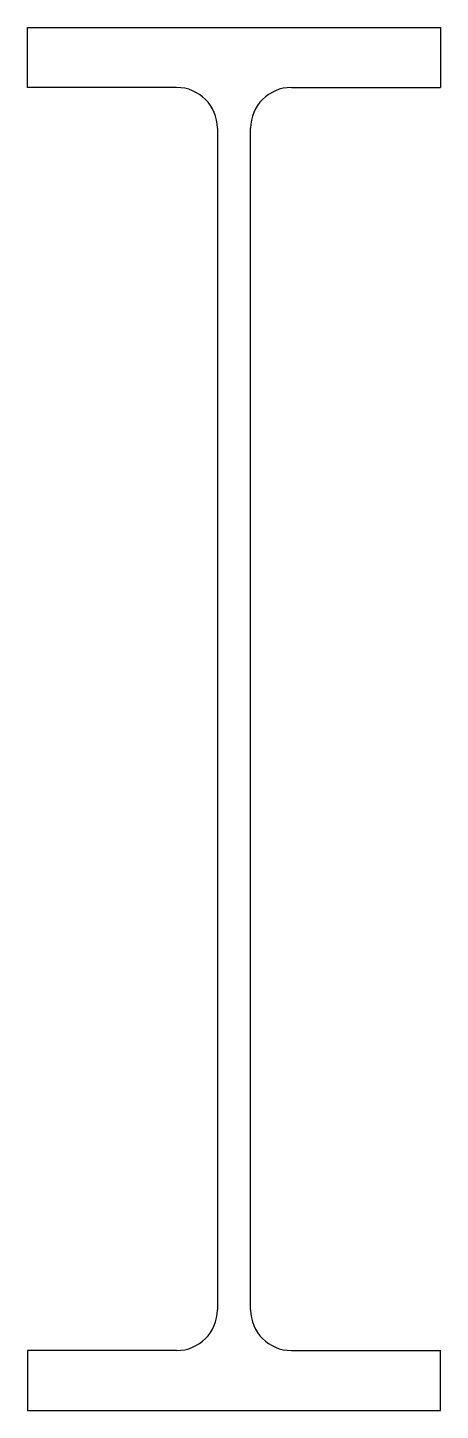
# Model space of a CAD drawing. Extents: x 0 to 303, y 0 to 1015.
import ezdxf

# ---------------------------------------------------------------- set-up
doc = ezdxf.new("R2010")
doc.units = 0
doc.header["$LTSCALE"] = 10
doc.header["$MEASUREMENT"] = 0
doc.layers.get('0').update_dxf_attribs({"linetype": 'CONTINUOUS'})

msp = doc.modelspace()

# ---------------------------------------------------------------- linework, layer by layer
for p, q in [((0, 1015), (303, 1015)), ((0, 971.1), (0, 1015)), ((303, 1015), (303, 971.1)), ((109.3, 971.1), (0, 971.1)), ((193.7, 971.1), (303, 971.1)), ((139.3, 941.1), (139.3, 73.9)), ((163.7, 73.9), (163.7, 941.1)), ((109.3, 43.9), (0, 43.9)), ((0, 43.9), (0, 0)), ((193.7, 43.9), (303, 43.9)), ((303, 0), (303, 43.9)), ((0, 0), (303, 0))]:
    msp.add_line(p, q)
for centre, start, end in [((109.3, 941.1), 0, 90), ((193.7, 941.1), 90, 180), ((109.3, 73.9), 270, 0), ((193.7, 73.9), 180, 270)]:
    msp.add_arc(centre, 30, start, end)

doc.saveas('drawing.dxf')
